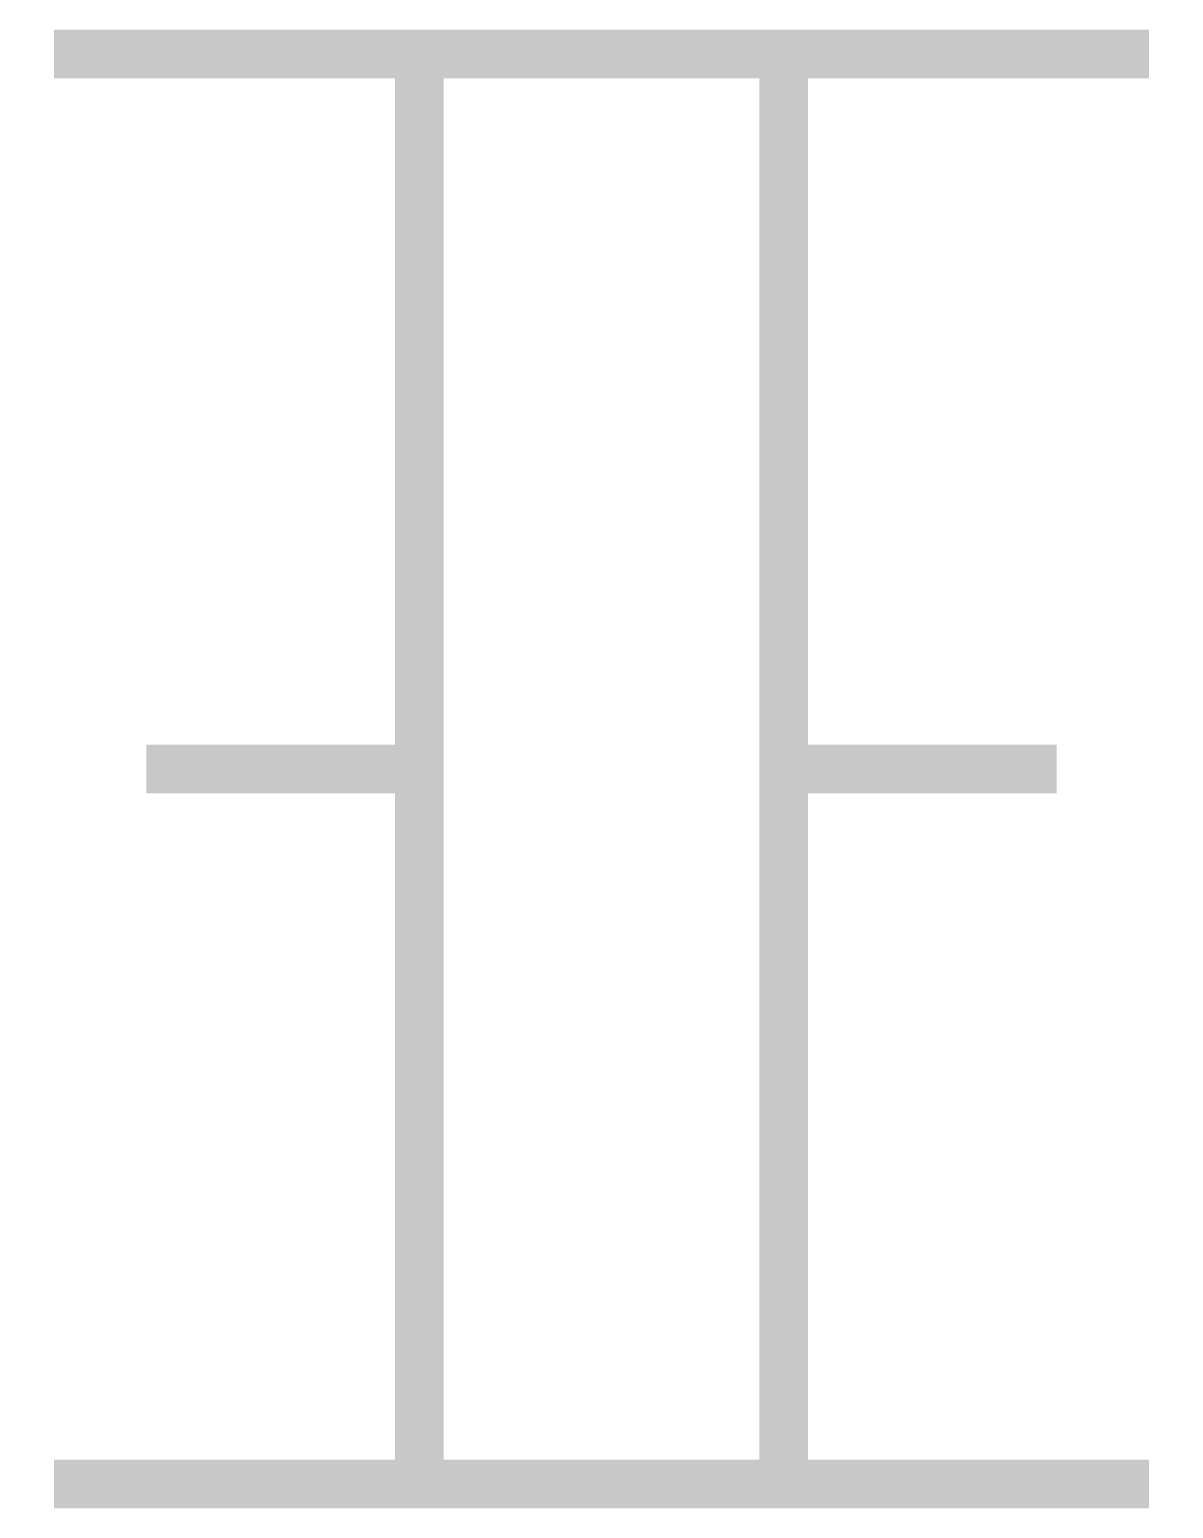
# Model space of a CAD drawing. Header units: millimetres. Extents: x 84766 to 187062, y 11889 to 33738.
# Drawn here: x 120189.3 to 120424.7, y 27679 to 27983.3 of the extents above.
import ezdxf

# ---------------------------------------------------------------- set-up
doc = ezdxf.new("R2010")
doc.units = ezdxf.units.MM
doc.header["$LTSCALE"] = 200
doc.header["$MEASUREMENT"] = 0
doc.layers.add('GADS', color=3, linetype='Continuous')

msp = doc.modelspace()

# ---------------------------------------------------------------- linework, layer by layer
at = {"layer": 'GADS', "color": 4, "const_width": 10}
for points in [[(120419.71, 27978.32), (120194.31, 27978.32)], [(120269.51, 27831.18), (120213.35, 27831.18)], [(120344.51, 27831.18), (120400.68, 27831.18)], [(120419.71, 27684.05), (120194.31, 27684.05)]]:
    msp.add_lwpolyline(points, dxfattribs=at)
msp.add_lwpolyline([(120269.51, 27978.32), (120269.51, 27684.05), (120344.51, 27684.05), (120344.51, 27978.32)], close=True, dxfattribs=at)

doc.saveas('drawing.dxf')
